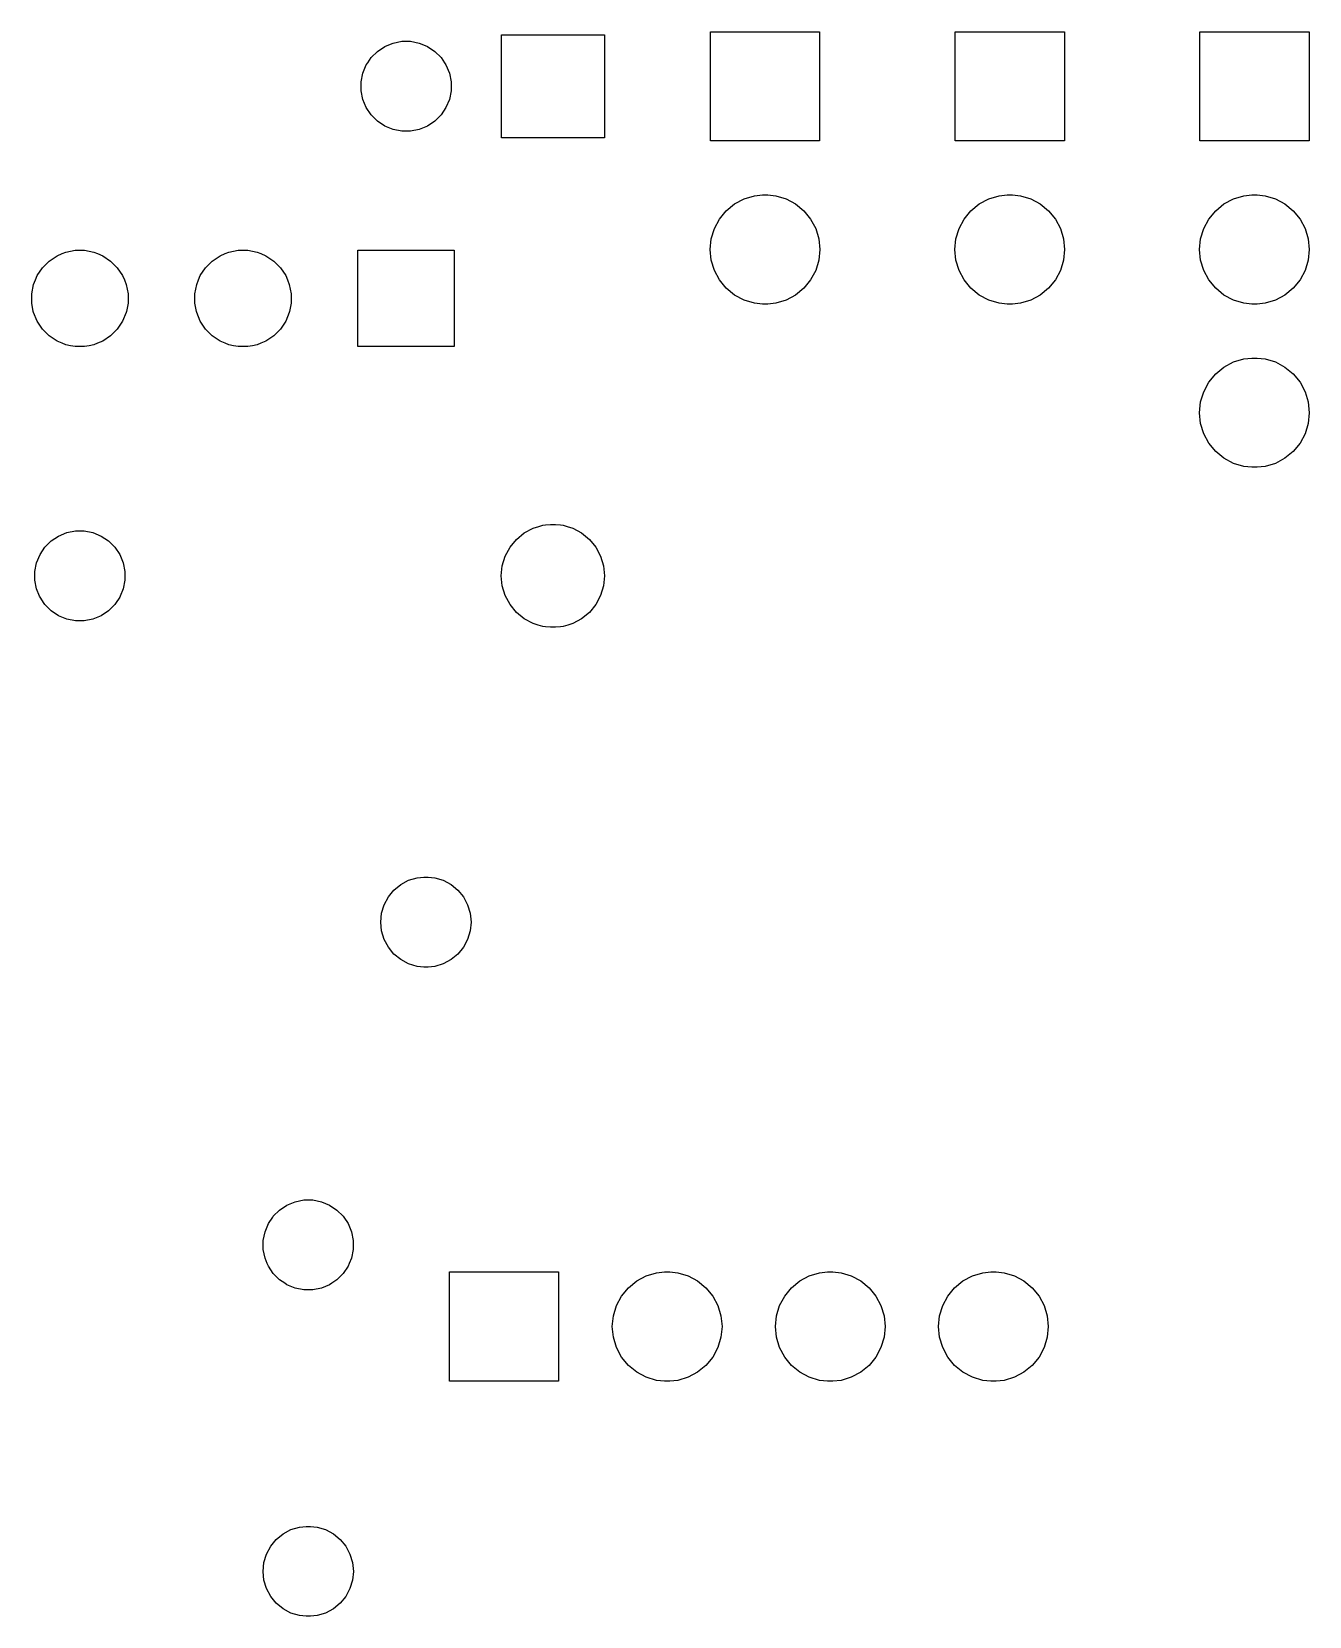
# Model space of a CAD drawing. Extents: x 21 to 105.5, y -83.9 to -17.4.
# Drawn here: x 85.61 to 105.5, y -76.9 to -52.24 of the extents above; entities that cross this region are included whole.
import ezdxf

# ---------------------------------------------------------------- set-up
doc = ezdxf.new("R2010")
doc.units = 0
doc.header["$MEASUREMENT"] = 0
doc.layers.add('BLACK', color=7, linetype='CONTINUOUS')

msp = doc.modelspace()

# ---------------------------------------------------------------- linework, layer by layer
at = {"layer": 'BLACK', "linetype": 'CONTINUOUS'}
for p, q in [((92.926, -53.886), (92.926, -52.286)), ((92.926, -52.286), (94.526, -52.286)), ((94.526, -52.286), (94.526, -53.886)), ((96.178, -53.936), (96.178, -52.236)), ((96.178, -52.236), (97.878, -52.236)), ((97.878, -52.236), (97.878, -53.936)), ((99.988, -53.936), (99.988, -52.236)), ((99.988, -52.236), (101.688, -52.236)), ((101.688, -52.236), (101.688, -53.936)), ((103.798, -53.936), (103.798, -52.236)), ((103.798, -52.236), (105.498, -52.236)), ((105.498, -52.236), (105.498, -53.936)), ((90.9938, -52.5423), (91.1084, -52.4657)), ((91.1084, -52.4657), (91.1202, -52.4608)), ((91.1202, -52.4608), (91.2358, -52.4129)), ((91.2358, -52.4129), (91.3711, -52.386)), ((91.3711, -52.386), (91.5089, -52.386)), ((91.5089, -52.386), (91.6442, -52.4129)), ((91.6442, -52.4129), (91.7598, -52.4608)), ((91.7598, -52.4608), (91.7716, -52.4657)), ((91.7716, -52.4657), (91.8862, -52.5423)), ((90.7669, -52.8818), (90.8197, -52.7544)), ((90.8197, -52.7544), (90.8428, -52.7198)), ((90.8428, -52.7198), (90.8963, -52.6398)), ((90.8963, -52.6398), (90.9938, -52.5423)), ((91.8862, -52.5423), (91.9837, -52.6398)), ((91.9837, -52.6398), (92.0372, -52.7198)), ((92.0372, -52.7198), (92.0603, -52.7544)), ((92.0603, -52.7544), (92.1131, -52.8818)), ((90.74, -53.0171), (90.7669, -52.8818)), ((90.74, -53.1549), (90.74, -53.0171)), ((92.1131, -52.8818), (92.14, -53.0171)), ((92.14, -53.0171), (92.14, -53.1549)), ((90.7669, -53.2902), (90.74, -53.1549)), ((92.14, -53.1549), (92.1131, -53.2902)), ((90.8197, -53.4176), (90.7669, -53.2902)), ((90.8963, -53.5322), (90.8197, -53.4176)), ((92.0603, -53.4176), (91.9837, -53.5322)), ((92.1131, -53.2902), (92.0603, -53.4176)), ((90.9938, -53.6297), (90.8963, -53.5322)), ((91.1084, -53.7063), (90.9938, -53.6297)), ((91.2358, -53.7591), (91.1084, -53.7063)), ((91.3711, -53.786), (91.2358, -53.7591)), ((91.6442, -53.7591), (91.5089, -53.786)), ((91.7716, -53.7063), (91.6442, -53.7591)), ((91.8862, -53.6297), (91.7716, -53.7063)), ((91.9837, -53.5322), (91.8862, -53.6297)), ((91.5089, -53.786), (91.3711, -53.786)), ((94.526, -53.886), (92.926, -53.886)), ((97.878, -53.936), (96.178, -53.936)), ((101.688, -53.936), (99.988, -53.936)), ((105.498, -53.936), (103.798, -53.936)), ((96.4241, -55.0221), (96.5535, -54.9158)), ((96.5535, -54.9158), (96.7011, -54.8369)), ((96.7011, -54.8369), (96.8614, -54.7883)), ((96.8614, -54.7883), (96.9862, -54.776)), ((96.9862, -54.776), (97.0698, -54.776)), ((97.0698, -54.776), (97.1946, -54.7883)), ((97.1946, -54.7883), (97.3549, -54.8369)), ((97.3549, -54.8369), (97.5025, -54.9158)), ((97.5025, -54.9158), (97.6319, -55.0221)), ((100.234, -55.0221), (100.363, -54.9158)), ((100.363, -54.9158), (100.511, -54.8369)), ((100.511, -54.8369), (100.671, -54.7883)), ((100.671, -54.7883), (100.796, -54.776)), ((100.796, -54.776), (100.88, -54.776)), ((100.88, -54.776), (101.005, -54.7883)), ((101.005, -54.7883), (101.165, -54.8369)), ((101.165, -54.8369), (101.313, -54.9158)), ((101.313, -54.9158), (101.442, -55.0221)), ((104.044, -55.0221), (104.173, -54.9158)), ((104.173, -54.9158), (104.321, -54.8369)), ((104.321, -54.8369), (104.481, -54.7883)), ((104.481, -54.7883), (104.606, -54.776)), ((104.606, -54.776), (104.69, -54.776)), ((104.69, -54.776), (104.815, -54.7883)), ((104.815, -54.7883), (104.975, -54.8369)), ((104.975, -54.8369), (105.123, -54.9158)), ((105.123, -54.9158), (105.252, -55.0221)), ((96.2389, -55.2991), (96.3178, -55.1515)), ((96.3178, -55.1515), (96.4241, -55.0221)), ((97.6319, -55.0221), (97.7382, -55.1515)), ((97.7382, -55.1515), (97.8171, -55.2991)), ((100.049, -55.2991), (100.128, -55.1515)), ((100.128, -55.1515), (100.234, -55.0221)), ((101.442, -55.0221), (101.548, -55.1515)), ((101.548, -55.1515), (101.627, -55.2991)), ((103.859, -55.2991), (103.938, -55.1515)), ((103.938, -55.1515), (104.044, -55.0221)), ((105.252, -55.0221), (105.358, -55.1515)), ((105.358, -55.1515), (105.437, -55.2991)), ((96.1739, -55.626), (96.1903, -55.4594)), ((96.1903, -55.4594), (96.2389, -55.2991)), ((97.8171, -55.2991), (97.8657, -55.4594)), ((97.8657, -55.4594), (97.8821, -55.626)), ((99.9839, -55.626), (100, -55.4594)), ((100, -55.4594), (100.049, -55.2991)), ((101.627, -55.2991), (101.676, -55.4594)), ((101.676, -55.4594), (101.692, -55.626)), ((103.794, -55.626), (103.81, -55.4594)), ((103.81, -55.4594), (103.859, -55.2991)), ((105.437, -55.2991), (105.486, -55.4594)), ((105.486, -55.4594), (105.502, -55.626)), ((85.8819, -55.8054), (86.0047, -55.7234)), ((86.0047, -55.7234), (86.0847, -55.6902)), ((86.0847, -55.6902), (86.1412, -55.6668)), ((86.1412, -55.6668), (86.2137, -55.6524)), ((86.2137, -55.6524), (86.2861, -55.638)), ((86.2861, -55.638), (86.4339, -55.638)), ((86.4339, -55.638), (86.5063, -55.6524)), ((86.5063, -55.6524), (86.5788, -55.6668)), ((86.5788, -55.6668), (86.6353, -55.6902)), ((86.6353, -55.6902), (86.7153, -55.7234)), ((86.7153, -55.7234), (86.8381, -55.8054)), ((88.4219, -55.8054), (88.5447, -55.7234)), ((88.5447, -55.7234), (88.6247, -55.6902)), ((88.6247, -55.6902), (88.6812, -55.6668)), ((88.6812, -55.6668), (88.7537, -55.6524)), ((88.7537, -55.6524), (88.8261, -55.638)), ((88.8261, -55.638), (88.9739, -55.638)), ((88.9739, -55.638), (89.0463, -55.6524)), ((89.0463, -55.6524), (89.1188, -55.6668)), ((89.1188, -55.6668), (89.1753, -55.6902)), ((89.1753, -55.6902), (89.2553, -55.7234)), ((89.2553, -55.7234), (89.3781, -55.8054)), ((90.69, -57.138), (90.69, -55.638)), ((90.69, -55.638), (92.19, -55.638)), ((92.19, -55.638), (92.19, -57.138)), ((96.1903, -55.7926), (96.1739, -55.626)), ((97.8821, -55.626), (97.8657, -55.7926)), ((100, -55.7926), (99.9839, -55.626)), ((101.692, -55.626), (101.676, -55.7926)), ((103.81, -55.7926), (103.794, -55.626)), ((105.502, -55.626), (105.486, -55.7926)), ((85.6954, -56.0327), (85.7774, -55.9099)), ((85.7774, -55.9099), (85.8819, -55.8054)), ((86.8381, -55.8054), (86.9426, -55.9099)), ((86.9426, -55.9099), (87.0246, -56.0327)), ((88.2354, -56.0327), (88.3174, -55.9099)), ((88.3174, -55.9099), (88.4219, -55.8054)), ((89.3781, -55.8054), (89.4826, -55.9099)), ((89.4826, -55.9099), (89.5646, -56.0327)), ((96.2389, -55.9529), (96.1903, -55.7926)), ((96.3178, -56.1005), (96.2389, -55.9529)), ((97.8171, -55.9529), (97.7382, -56.1005)), ((97.8657, -55.7926), (97.8171, -55.9529)), ((100.049, -55.9529), (100, -55.7926)), ((100.128, -56.1005), (100.049, -55.9529)), ((101.627, -55.9529), (101.548, -56.1005)), ((101.676, -55.7926), (101.627, -55.9529)), ((103.859, -55.9529), (103.81, -55.7926)), ((103.938, -56.1005), (103.859, -55.9529)), ((105.437, -55.9529), (105.358, -56.1005)), ((105.486, -55.7926), (105.437, -55.9529)), ((85.61, -56.3141), (85.6388, -56.1692)), ((85.6388, -56.1692), (85.6673, -56.1005)), ((85.6673, -56.1005), (85.6954, -56.0327)), ((87.0246, -56.0327), (87.0527, -56.1005)), ((87.0527, -56.1005), (87.0812, -56.1692)), ((87.0812, -56.1692), (87.11, -56.3141)), ((88.15, -56.3141), (88.1788, -56.1692)), ((88.1788, -56.1692), (88.2073, -56.1005)), ((88.2073, -56.1005), (88.2354, -56.0327)), ((89.5646, -56.0327), (89.5927, -56.1005)), ((89.5927, -56.1005), (89.6212, -56.1692)), ((89.6212, -56.1692), (89.65, -56.3141)), ((96.4241, -56.2299), (96.3178, -56.1005)), ((96.5535, -56.3362), (96.4241, -56.2299)), ((97.6319, -56.2299), (97.5025, -56.3362)), ((97.7382, -56.1005), (97.6319, -56.2299)), ((100.234, -56.2299), (100.128, -56.1005)), ((100.363, -56.3362), (100.234, -56.2299)), ((101.442, -56.2299), (101.313, -56.3362)), ((101.548, -56.1005), (101.442, -56.2299)), ((104.044, -56.2299), (103.938, -56.1005)), ((104.173, -56.3362), (104.044, -56.2299)), ((105.252, -56.2299), (105.123, -56.3362)), ((105.358, -56.1005), (105.252, -56.2299)), ((85.61, -56.4619), (85.61, -56.3141)), ((85.6353, -56.589), (85.61, -56.4619)), ((87.11, -56.4619), (87.0847, -56.589)), ((87.11, -56.3141), (87.11, -56.4619)), ((88.15, -56.4619), (88.15, -56.3141)), ((88.1753, -56.589), (88.15, -56.4619)), ((89.65, -56.4619), (89.6247, -56.589)), ((89.65, -56.3141), (89.65, -56.4619)), ((96.7011, -56.4151), (96.5535, -56.3362)), ((96.8614, -56.4637), (96.7011, -56.4151)), ((96.9862, -56.476), (96.8614, -56.4637)), ((97.0698, -56.476), (96.9862, -56.476)), ((97.1946, -56.4637), (97.0698, -56.476)), ((97.3549, -56.4151), (97.1946, -56.4637)), ((97.5025, -56.3362), (97.3549, -56.4151)), ((100.511, -56.4151), (100.363, -56.3362)), ((100.671, -56.4637), (100.511, -56.4151)), ((100.796, -56.476), (100.671, -56.4637)), ((100.88, -56.476), (100.796, -56.476)), ((101.005, -56.4637), (100.88, -56.476)), ((101.165, -56.4151), (101.005, -56.4637)), ((101.313, -56.3362), (101.165, -56.4151)), ((104.321, -56.4151), (104.173, -56.3362)), ((104.481, -56.4637), (104.321, -56.4151)), ((104.606, -56.476), (104.481, -56.4637)), ((104.69, -56.476), (104.606, -56.476)), ((104.815, -56.4637), (104.69, -56.476)), ((104.975, -56.4151), (104.815, -56.4637)), ((105.123, -56.3362), (104.975, -56.4151)), ((85.6388, -56.6068), (85.6353, -56.589)), ((85.6954, -56.7433), (85.6388, -56.6068)), ((87.0812, -56.6068), (87.0246, -56.7433)), ((87.0847, -56.589), (87.0812, -56.6068)), ((88.1788, -56.6068), (88.1753, -56.589)), ((88.2354, -56.7433), (88.1788, -56.6068)), ((89.6212, -56.6068), (89.5646, -56.7433)), ((89.6247, -56.589), (89.6212, -56.6068)), ((85.7774, -56.8661), (85.6954, -56.7433)), ((85.8819, -56.9706), (85.7774, -56.8661)), ((86.0047, -57.0526), (85.8819, -56.9706)), ((86.8381, -56.9706), (86.7153, -57.0526)), ((86.9426, -56.8661), (86.8381, -56.9706)), ((87.0246, -56.7433), (86.9426, -56.8661)), ((88.3174, -56.8661), (88.2354, -56.7433)), ((88.4219, -56.9706), (88.3174, -56.8661)), ((88.5447, -57.0526), (88.4219, -56.9706)), ((89.3781, -56.9706), (89.2553, -57.0526)), ((89.4826, -56.8661), (89.3781, -56.9706)), ((89.5646, -56.7433), (89.4826, -56.8661)), ((86.0847, -57.0858), (86.0047, -57.0526)), ((86.1412, -57.1092), (86.0847, -57.0858)), ((86.2137, -57.1236), (86.1412, -57.1092)), ((86.2861, -57.138), (86.2137, -57.1236)), ((86.4339, -57.138), (86.2861, -57.138)), ((86.5063, -57.1236), (86.4339, -57.138)), ((86.5788, -57.1092), (86.5063, -57.1236)), ((86.6353, -57.0858), (86.5788, -57.1092)), ((86.7153, -57.0526), (86.6353, -57.0858)), ((88.6247, -57.0858), (88.5447, -57.0526)), ((88.6812, -57.1092), (88.6247, -57.0858)), ((88.7537, -57.1236), (88.6812, -57.1092)), ((88.8261, -57.138), (88.7537, -57.1236)), ((88.9739, -57.138), (88.8261, -57.138)), ((89.0463, -57.1236), (88.9739, -57.138)), ((89.1188, -57.1092), (89.0463, -57.1236)), ((89.1753, -57.0858), (89.1188, -57.1092)), ((89.2553, -57.0526), (89.1753, -57.0858)), ((92.19, -57.138), (90.69, -57.138)), ((104.044, -57.5621), (104.173, -57.4558)), ((104.173, -57.4558), (104.321, -57.3769)), ((104.321, -57.3769), (104.481, -57.3283)), ((104.481, -57.3283), (104.606, -57.316)), ((104.606, -57.316), (104.69, -57.316)), ((104.69, -57.316), (104.815, -57.3283)), ((104.815, -57.3283), (104.975, -57.3769)), ((104.975, -57.3769), (105.123, -57.4558)), ((105.123, -57.4558), (105.252, -57.5621)), ((103.859, -57.8391), (103.938, -57.6915)), ((103.938, -57.6915), (104.044, -57.5621)), ((105.252, -57.5621), (105.358, -57.6915)), ((105.358, -57.6915), (105.437, -57.8391)), ((103.81, -57.9994), (103.859, -57.8391)), ((105.437, -57.8391), (105.486, -57.9994)), ((103.794, -58.166), (103.81, -57.9994)), ((103.81, -58.3326), (103.794, -58.166)), ((105.486, -57.9994), (105.502, -58.166)), ((105.502, -58.166), (105.486, -58.3326)), ((103.859, -58.4929), (103.81, -58.3326)), ((105.486, -58.3326), (105.437, -58.4929)), ((103.938, -58.6405), (103.859, -58.4929)), ((104.044, -58.7699), (103.938, -58.6405)), ((105.358, -58.6405), (105.252, -58.7699)), ((105.437, -58.4929), (105.358, -58.6405)), ((104.173, -58.8762), (104.044, -58.7699)), ((104.321, -58.9551), (104.173, -58.8762)), ((105.123, -58.8762), (104.975, -58.9551)), ((105.252, -58.7699), (105.123, -58.8762)), ((104.481, -59.0037), (104.321, -58.9551)), ((104.606, -59.016), (104.481, -59.0037)), ((104.69, -59.016), (104.606, -59.016)), ((104.815, -59.0037), (104.69, -59.016)), ((104.975, -58.9551), (104.815, -59.0037)), ((93.506, -59.9367), (93.5692, -59.9176)), ((93.5692, -59.9176), (93.6084, -59.9137)), ((93.6084, -59.9137), (93.6867, -59.906)), ((93.6867, -59.906), (93.7653, -59.906)), ((93.7653, -59.906), (93.8436, -59.9137)), ((93.8436, -59.9137), (93.8828, -59.9176)), ((93.8828, -59.9176), (93.946, -59.9367)), ((85.8163, -60.2598), (85.9138, -60.1623)), ((85.9138, -60.1623), (86.0284, -60.0857)), ((86.0284, -60.0857), (86.1558, -60.0329)), ((86.1558, -60.0329), (86.2911, -60.006)), ((86.2911, -60.006), (86.4289, -60.006)), ((86.4289, -60.006), (86.5642, -60.0329)), ((86.5642, -60.0329), (86.6916, -60.0857)), ((86.6916, -60.0857), (86.8062, -60.1623)), ((86.8062, -60.1623), (86.9037, -60.2598)), ((93.0576, -60.2594), (93.1576, -60.1376)), ((93.1576, -60.1376), (93.2794, -60.0376)), ((93.2794, -60.0376), (93.4184, -59.9633)), ((93.4184, -59.9633), (93.506, -59.9367)), ((93.946, -59.9367), (94.0336, -59.9633)), ((94.0336, -59.9633), (94.1726, -60.0376)), ((94.1726, -60.0376), (94.2944, -60.1376)), ((94.2944, -60.1376), (94.3944, -60.2594)), ((85.6869, -60.5018), (85.7397, -60.3744)), ((85.7397, -60.3744), (85.8163, -60.2598)), ((86.9037, -60.2598), (86.9803, -60.3744)), ((86.9803, -60.3744), (87.0331, -60.5018)), ((92.9376, -60.5492), (92.9833, -60.3984)), ((92.9833, -60.3984), (93.0576, -60.2594)), ((94.3944, -60.2594), (94.4687, -60.3984)), ((94.4687, -60.3984), (94.5144, -60.5492)), ((85.66, -60.6371), (85.6869, -60.5018)), ((85.66, -60.7749), (85.66, -60.6371)), ((87.0331, -60.5018), (87.06, -60.6371)), ((87.06, -60.6371), (87.06, -60.7749)), ((92.9221, -60.706), (92.9376, -60.5492)), ((94.5144, -60.5492), (94.5299, -60.706)), ((85.6869, -60.9102), (85.66, -60.7749)), ((85.7332, -61.022), (85.6869, -60.9102)), ((87.0331, -60.9102), (86.9868, -61.022)), ((87.06, -60.7749), (87.0331, -60.9102)), ((92.9376, -60.8628), (92.9221, -60.706)), ((92.9833, -61.0136), (92.9376, -60.8628)), ((94.5144, -60.8628), (94.4687, -61.0136)), ((94.5299, -60.706), (94.5144, -60.8628)), ((85.7397, -61.0376), (85.7332, -61.022)), ((85.8062, -61.1372), (85.7397, -61.0376)), ((85.8163, -61.1522), (85.8062, -61.1372)), ((85.9138, -61.2497), (85.8163, -61.1522)), ((86.9037, -61.1522), (86.8062, -61.2497)), ((86.9138, -61.1372), (86.9037, -61.1522)), ((86.9803, -61.0376), (86.9138, -61.1372)), ((86.9868, -61.022), (86.9803, -61.0376)), ((93.0576, -61.1526), (92.9833, -61.0136)), ((93.1576, -61.2744), (93.0576, -61.1526)), ((94.3944, -61.1526), (94.2944, -61.2744)), ((94.4687, -61.0136), (94.3944, -61.1526)), ((86.0284, -61.3263), (85.9138, -61.2497)), ((86.1558, -61.3791), (86.0284, -61.3263)), ((86.2911, -61.406), (86.1558, -61.3791)), ((86.4289, -61.406), (86.2911, -61.406)), ((86.5642, -61.3791), (86.4289, -61.406)), ((86.6916, -61.3263), (86.5642, -61.3791)), ((86.8062, -61.2497), (86.6916, -61.3263)), ((93.2794, -61.3744), (93.1576, -61.2744)), ((93.4184, -61.4487), (93.2794, -61.3744)), ((94.1726, -61.3744), (94.0336, -61.4487)), ((94.2944, -61.2744), (94.1726, -61.3744)), ((93.4938, -61.4716), (93.4184, -61.4487)), ((93.5692, -61.4944), (93.4938, -61.4716)), ((93.6084, -61.4983), (93.5692, -61.4944)), ((93.6867, -61.506), (93.6084, -61.4983)), ((93.7653, -61.506), (93.6867, -61.506)), ((93.8436, -61.4983), (93.7653, -61.506)), ((93.8828, -61.4944), (93.8436, -61.4983)), ((93.9582, -61.4716), (93.8828, -61.4944)), ((94.0336, -61.4487), (93.9582, -61.4716)), ((91.1633, -65.7034), (91.2508, -65.5968)), ((91.2508, -65.5968), (91.3574, -65.5093)), ((91.3574, -65.5093), (91.479, -65.4443)), ((91.479, -65.4443), (91.6109, -65.4043)), ((91.6109, -65.4043), (91.7138, -65.3942)), ((91.7138, -65.3942), (91.7825, -65.3942)), ((91.7825, -65.3942), (91.8854, -65.4043)), ((91.8854, -65.4043), (92.0173, -65.4443)), ((92.0173, -65.4443), (92.1389, -65.5093)), ((92.1389, -65.5093), (92.2455, -65.5968)), ((92.2455, -65.5968), (92.333, -65.7034)), ((91.0583, -65.9569), (91.0983, -65.825)), ((91.0983, -65.825), (91.1633, -65.7034)), ((92.333, -65.7034), (92.398, -65.825)), ((92.398, -65.825), (92.438, -65.9569)), ((91.0448, -66.0942), (91.0583, -65.9569)), ((91.0583, -66.2314), (91.0448, -66.0942)), ((92.438, -65.9569), (92.4515, -66.0942)), ((92.4515, -66.0942), (92.438, -66.2314)), ((91.0983, -66.3633), (91.0583, -66.2314)), ((92.438, -66.2314), (92.398, -66.3633)), ((91.1633, -66.4849), (91.0983, -66.3633)), ((91.2508, -66.5915), (91.1633, -66.4849)), ((91.3574, -66.679), (91.2508, -66.5915)), ((92.2455, -66.5915), (92.1389, -66.679)), ((92.333, -66.4849), (92.2455, -66.5915)), ((92.398, -66.3633), (92.333, -66.4849)), ((91.479, -66.744), (91.3574, -66.679)), ((91.6109, -66.784), (91.479, -66.744)), ((91.7138, -66.7942), (91.6109, -66.784)), ((91.7825, -66.7942), (91.7138, -66.7942)), ((91.8854, -66.784), (91.7825, -66.7942)), ((92.0173, -66.744), (91.8854, -66.784)), ((92.1389, -66.679), (92.0173, -66.744)), ((89.4698, -70.5763), (89.5844, -70.4997)), ((89.5844, -70.4997), (89.7118, -70.4469)), ((89.7118, -70.4469), (89.8471, -70.42)), ((89.8471, -70.42), (89.9849, -70.42)), ((89.9849, -70.42), (90.1202, -70.4469)), ((90.1202, -70.4469), (90.2476, -70.4997)), ((90.2476, -70.4997), (90.3622, -70.5763)), ((89.2957, -70.7884), (89.363, -70.6877)), ((89.363, -70.6877), (89.3723, -70.6738)), ((89.3723, -70.6738), (89.4698, -70.5763)), ((90.3622, -70.5763), (90.4597, -70.6738)), ((90.4597, -70.6738), (90.469, -70.6877)), ((90.469, -70.6877), (90.5363, -70.7884)), ((89.216, -71.0511), (89.2429, -70.9158)), ((89.2429, -70.9158), (89.2957, -70.7884)), ((90.5363, -70.7884), (90.5891, -70.9158)), ((90.5891, -70.9158), (90.616, -71.0511)), ((89.216, -71.1889), (89.216, -71.0511)), ((89.2429, -71.3242), (89.216, -71.1889)), ((90.616, -71.1889), (90.5891, -71.3242)), ((90.616, -71.0511), (90.616, -71.1889)), ((89.2783, -71.4097), (89.2429, -71.3242)), ((89.2957, -71.4516), (89.2783, -71.4097)), ((89.3723, -71.5662), (89.2957, -71.4516)), ((90.5363, -71.4516), (90.4597, -71.5662)), ((90.5537, -71.4097), (90.5363, -71.4516)), ((90.5891, -71.3242), (90.5537, -71.4097)), ((89.4698, -71.6637), (89.3723, -71.5662)), ((89.5494, -71.7169), (89.4698, -71.6637)), ((89.5844, -71.7403), (89.5494, -71.7169)), ((89.7118, -71.7931), (89.5844, -71.7403)), ((90.2476, -71.7403), (90.1202, -71.7931)), ((90.2826, -71.7169), (90.2476, -71.7403)), ((90.3622, -71.6637), (90.2826, -71.7169)), ((90.4597, -71.5662), (90.3622, -71.6637)), ((92.114, -73.24), (92.114, -71.54)), ((92.114, -71.54), (93.814, -71.54)), ((93.814, -71.54), (93.814, -73.24)), ((94.9001, -71.7861), (95.0295, -71.6798)), ((95.0295, -71.6798), (95.1771, -71.6009)), ((95.1771, -71.6009), (95.3374, -71.5523)), ((95.3374, -71.5523), (95.4622, -71.54)), ((95.4622, -71.54), (95.5458, -71.54)), ((95.5458, -71.54), (95.6706, -71.5523)), ((95.6706, -71.5523), (95.8309, -71.6009)), ((95.8309, -71.6009), (95.9785, -71.6798)), ((95.9785, -71.6798), (96.1079, -71.7861)), ((97.4401, -71.7861), (97.5695, -71.6798)), ((97.5695, -71.6798), (97.7171, -71.6009)), ((97.7171, -71.6009), (97.8774, -71.5523)), ((97.8774, -71.5523), (98.0022, -71.54)), ((98.0022, -71.54), (98.0858, -71.54)), ((98.0858, -71.54), (98.2106, -71.5523)), ((98.2106, -71.5523), (98.3709, -71.6009)), ((98.3709, -71.6009), (98.5185, -71.6798)), ((98.5185, -71.6798), (98.6479, -71.7861)), ((99.9801, -71.7861), (100.109, -71.6798)), ((100.109, -71.6798), (100.257, -71.6009)), ((100.257, -71.6009), (100.417, -71.5523)), ((100.417, -71.5523), (100.542, -71.54)), ((100.542, -71.54), (100.626, -71.54)), ((100.626, -71.54), (100.751, -71.5523)), ((100.751, -71.5523), (100.911, -71.6009)), ((100.911, -71.6009), (101.059, -71.6798)), ((101.059, -71.6798), (101.188, -71.7861)), ((89.8471, -71.82), (89.7118, -71.7931)), ((89.9849, -71.82), (89.8471, -71.82)), ((90.1202, -71.7931), (89.9849, -71.82)), ((94.7149, -72.0631), (94.7938, -71.9155)), ((94.7938, -71.9155), (94.9001, -71.7861)), ((96.1079, -71.7861), (96.2142, -71.9155)), ((96.2142, -71.9155), (96.2931, -72.0631)), ((97.2549, -72.0631), (97.3338, -71.9155)), ((97.3338, -71.9155), (97.4401, -71.7861)), ((98.6479, -71.7861), (98.7542, -71.9155)), ((98.7542, -71.9155), (98.8331, -72.0631)), ((99.7949, -72.0631), (99.8738, -71.9155)), ((99.8738, -71.9155), (99.9801, -71.7861)), ((101.188, -71.7861), (101.294, -71.9155)), ((101.294, -71.9155), (101.373, -72.0631)), ((94.6499, -72.39), (94.6663, -72.2234)), ((94.6663, -72.2234), (94.7149, -72.0631)), ((96.2931, -72.0631), (96.3417, -72.2234)), ((96.3417, -72.2234), (96.3581, -72.39)), ((97.1899, -72.39), (97.2063, -72.2234)), ((97.2063, -72.2234), (97.2549, -72.0631)), ((98.8331, -72.0631), (98.8817, -72.2234)), ((98.8817, -72.2234), (98.8981, -72.39)), ((99.7299, -72.39), (99.7463, -72.2234)), ((99.7463, -72.2234), (99.7949, -72.0631)), ((101.373, -72.0631), (101.422, -72.2234)), ((101.422, -72.2234), (101.438, -72.39)), ((94.6663, -72.5566), (94.6499, -72.39)), ((96.3581, -72.39), (96.3417, -72.5566)), ((97.2063, -72.5566), (97.1899, -72.39)), ((98.8981, -72.39), (98.8817, -72.5566)), ((99.7463, -72.5566), (99.7299, -72.39)), ((101.438, -72.39), (101.422, -72.5566)), ((94.7149, -72.7169), (94.6663, -72.5566)), ((94.7938, -72.8645), (94.7149, -72.7169)), ((96.2931, -72.7169), (96.2142, -72.8645)), ((96.3417, -72.5566), (96.2931, -72.7169)), ((97.2549, -72.7169), (97.2063, -72.5566)), ((97.3338, -72.8645), (97.2549, -72.7169)), ((98.8331, -72.7169), (98.7542, -72.8645)), ((98.8817, -72.5566), (98.8331, -72.7169)), ((99.7949, -72.7169), (99.7463, -72.5566)), ((99.8738, -72.8645), (99.7949, -72.7169)), ((101.373, -72.7169), (101.294, -72.8645)), ((101.422, -72.5566), (101.373, -72.7169)), ((94.9001, -72.9939), (94.7938, -72.8645)), ((95.0295, -73.1002), (94.9001, -72.9939)), ((96.1079, -72.9939), (95.9785, -73.1002)), ((96.2142, -72.8645), (96.1079, -72.9939)), ((97.4401, -72.9939), (97.3338, -72.8645)), ((97.5695, -73.1002), (97.4401, -72.9939)), ((98.6479, -72.9939), (98.5185, -73.1002)), ((98.7542, -72.8645), (98.6479, -72.9939)), ((99.9801, -72.9939), (99.8738, -72.8645)), ((100.109, -73.1002), (99.9801, -72.9939)), ((101.188, -72.9939), (101.059, -73.1002)), ((101.294, -72.8645), (101.188, -72.9939)), ((93.814, -73.24), (92.114, -73.24)), ((95.1771, -73.1791), (95.0295, -73.1002)), ((95.3374, -73.2277), (95.1771, -73.1791)), ((95.4622, -73.24), (95.3374, -73.2277)), ((95.5458, -73.24), (95.4622, -73.24)), ((95.6706, -73.2277), (95.5458, -73.24)), ((95.8309, -73.1791), (95.6706, -73.2277)), ((95.9785, -73.1002), (95.8309, -73.1791)), ((97.7171, -73.1791), (97.5695, -73.1002)), ((97.8774, -73.2277), (97.7171, -73.1791)), ((98.0022, -73.24), (97.8774, -73.2277)), ((98.0858, -73.24), (98.0022, -73.24)), ((98.2106, -73.2277), (98.0858, -73.24)), ((98.3709, -73.1791), (98.2106, -73.2277)), ((98.5185, -73.1002), (98.3709, -73.1791)), ((100.257, -73.1791), (100.109, -73.1002)), ((100.417, -73.2277), (100.257, -73.1791)), ((100.542, -73.24), (100.417, -73.2277)), ((100.626, -73.24), (100.542, -73.24)), ((100.751, -73.2277), (100.626, -73.24)), ((100.911, -73.1791), (100.751, -73.2277)), ((101.059, -73.1002), (100.911, -73.1791)), ((89.3312, -75.8092), (89.4186, -75.7026)), ((89.4186, -75.7026), (89.5252, -75.6152)), ((89.5252, -75.6152), (89.6468, -75.5502)), ((89.6468, -75.5502), (89.7788, -75.5101)), ((89.7788, -75.5101), (89.8816, -75.5)), ((89.8816, -75.5), (89.9504, -75.5)), ((89.9504, -75.5), (90.0532, -75.5101)), ((90.0532, -75.5101), (90.1852, -75.5502)), ((90.1852, -75.5502), (90.3068, -75.6152)), ((90.3068, -75.6152), (90.4134, -75.7026)), ((90.4134, -75.7026), (90.5008, -75.8092)), ((89.2261, -76.0628), (89.2662, -75.9308)), ((89.2662, -75.9308), (89.3312, -75.8092)), ((90.5008, -75.8092), (90.5658, -75.9308)), ((90.5658, -75.9308), (90.6059, -76.0628)), ((89.2126, -76.2), (89.2261, -76.0628)), ((89.2261, -76.3372), (89.2126, -76.2)), ((90.6059, -76.0628), (90.6194, -76.2)), ((90.6194, -76.2), (90.6059, -76.3372)), ((89.2662, -76.4692), (89.2261, -76.3372)), ((90.6059, -76.3372), (90.5658, -76.4692)), ((89.3312, -76.5908), (89.2662, -76.4692)), ((89.4186, -76.6974), (89.3312, -76.5908)), ((89.5252, -76.7848), (89.4186, -76.6974)), ((90.4134, -76.6974), (90.3068, -76.7848)), ((90.5008, -76.5908), (90.4134, -76.6974)), ((90.5658, -76.4692), (90.5008, -76.5908)), ((89.6468, -76.8498), (89.5252, -76.7848)), ((89.7788, -76.8899), (89.6468, -76.8498)), ((89.8816, -76.9), (89.7788, -76.8899)), ((89.9504, -76.9), (89.8816, -76.9)), ((90.0532, -76.8899), (89.9504, -76.9)), ((90.1852, -76.8498), (90.0532, -76.8899)), ((90.3068, -76.7848), (90.1852, -76.8498))]:
    msp.add_line(p, q, dxfattribs=at)

doc.saveas('drawing.dxf')
